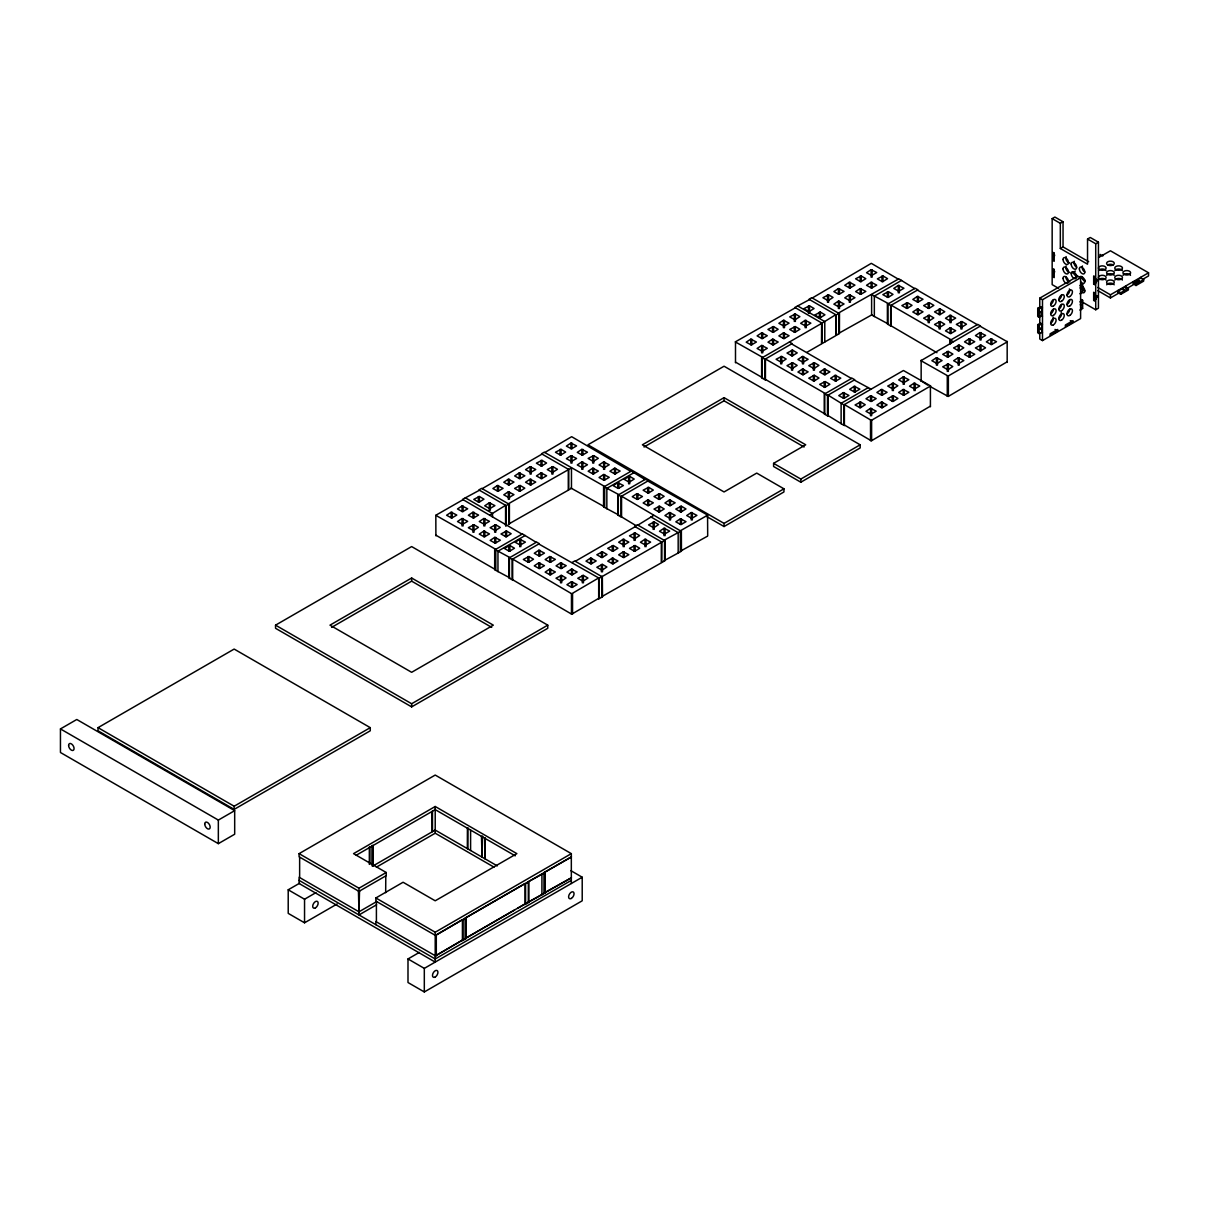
<?xml version="1.0" encoding="UTF-8"?>
<svg xmlns="http://www.w3.org/2000/svg" width="1209" height="1209" viewBox="0 0 1209 1209"><rect width="100%" height="100%" fill="white"/><g stroke="black" fill="none" stroke-linecap="round" stroke-linejoin="round"><path stroke-width="1.5" d="M485.126 858.511L485.293 837.928M621.381 516.787L636.251 525.764M891.048 325.81L936.945 352.696M1039.77 311.197L1039.09 312.375M1052.933 271.526L1053.175 272.463L1054.112 271.632M1080.604 303.973L1080.272 304.849M920.986 380.82L927.681 385.082M1080.272 288.498L1080.272 287.137M512.495 579.655L571.706 614.187L598.682 598.364M522.031 534.151L462.563 499.347L479.444 490.234M568.306 469.273L568.306 489.705M536.192 542.327L522.454 533.925L495.237 549.642L495.237 570.074L509.941 577.932M795.386 307.751L735.299 341.89L762.713 357.411M735.495 362.126L762.713 377.843M621.547 496.204L680.894 531.099L680.894 551.531L664.089 560.689M806.811 352.378L821.515 343.9L821.636 322.924M809.546 299.575L794.842 307.434L822.06 323.151L835.736 314.703L835.797 335.195M601.477 596.838L661.293 562.85L661.353 541.828M385.792 875.875L385.671 892.68M647.843 481.046L707.567 515.064L707.688 535.587M828.044 415.564L843.837 425.311L843.837 404.879L828.044 395.131L828.044 416.198M950.546 343.84L950.546 340.122L977.779 324.405L980.499 325.977L920.956 360.675L948.128 376.059L1007.369 341.815L980.106 326.218M1098.573 257.532L1110.436 250.792L1148.55 272.796L1148.55 275.939L1142.46 279.46M1123.917 291.732L1123.917 290.946M1137.548 282.392L1139.407 282.392M1053.523 254.449L1053.175 256.112L1054.112 254.51M1039.09 328.727L1039.09 327.155M1096.397 295.555L1096.049 297.218L1096.986 295.601M435.89 535.194L495.781 569.771L495.781 549.339L435.829 515.336L435.89 535.814M844.381 404.562L871.357 420.384L930.628 385.958L903.44 370.513L843.837 404.879M299.636 876.903L299.636 857.105M844.381 424.994L871.357 440.817L930.416 406.133M977.295 324.677L917.419 290.115M432.006 811.481L432.066 831.414M375.863 924.689L375.863 921.545L435.557 955.926L462.427 940.088M568.185 469.802L508.369 503.79M765.433 358.982L825.324 393.56M898.287 279.143L871.311 263.335L812.267 298.003M765.433 379.414L825.173 414.067M630.796 471.374L571.661 436.691L544.775 452.514M914.624 288.573L898.831 278.826L838.396 313.086M891.214 305.227L951.105 339.805M512.661 559.072L571.706 593.755L598.682 577.932L598.682 598.999M644.956 479.55L631.34 471.057L604.122 486.774L604.122 507.206L618.827 515.064M851.468 378.477L791.578 343.9M930.96 386.956L948.219 396.461L1007.173 361.808M376.407 921.228L376.407 901.43M571.328 883.507L571.328 853.645L435.21 775.06L299.091 853.645L299.091 856.788L358.982 891.365L386.215 875.648L386.215 872.505L353.542 853.645L435.21 806.494L516.878 853.645L435.21 900.796L403.081 882.253L375.863 897.97L375.863 901.113L435.557 935.494L462.427 919.656M462.427 940.723L462.427 920.291M525.038 904.574L525.038 883.507L465.148 918.084L465.148 938.516L525.038 903.939M60.45 728.921L76.787 719.491L234.682 810.65L234.682 834.225L218.345 843.655L60.45 752.497L60.45 728.921L218.345 820.08L234.682 810.65M451.138 512.238L446.605 515.246L451.682 518.026L456.806 515.064L451.184 512.223L451.138 517.815M462.019 505.951L457.501 508.959L462.563 511.739L467.687 508.777L462.065 505.936L462.019 511.528M479.353 496.476L473.777 499.393L478.9 502.309L483.963 499.181L479.399 496.506L479.444 502.098M497.458 485.504L492.894 488.527L497.957 491.307L503.08 488.345L497.458 485.504L497.413 491.096M508.294 479.232L503.775 482.24L508.838 485.021L513.976 482.059L508.339 479.217L508.294 484.809M519.19 472.946L514.671 475.953L519.734 478.734L524.857 475.772L519.19 472.946L519.19 478.522M530.116 466.644L525.552 469.666L530.63 472.447L535.753 469.485L530.116 466.644L530.086 474.094M541.964 460.327L536.388 463.168L541.511 466.16L546.574 463.032L542.01 460.357L542.055 465.949M561.021 449.325L555.445 452.242L560.568 455.158L565.661 452.06L561.067 449.355L561.112 454.947M570.92 443.083L566.386 446.091L571.464 448.871L576.587 445.909L570.95 443.068L570.92 448.66M750.744 339.185L746.21 342.177L751.288 344.973L756.411 342.011L750.789 339.155L750.744 344.761M761.625 332.898L757.106 335.89L762.169 338.686L767.292 335.724L761.67 332.868L761.625 338.475M773.518 326.566L767.942 329.407L773.065 332.399L778.143 329.301L773.564 326.581L773.609 332.188M783.447 320.294L778.883 323.317L783.946 326.113L789.069 323.151L783.447 320.294L783.402 327.745M795.295 313.992L789.719 316.894L794.902 319.826L799.874 316.667L795.341 314.008L795.386 321.458M809.456 305.817L803.879 308.658L809.002 311.65L814.065 308.522L809.501 305.832L809.546 313.297M828.497 294.815L822.921 297.731L828.105 300.648L833.031 297.429L828.558 294.83L828.603 302.295M838.396 288.573L833.878 291.581L838.94 294.361L844.063 291.399L838.441 288.543L838.396 294.15M849.292 282.286L844.759 285.294L849.836 288.074L854.959 285.112L849.322 282.256L849.292 287.863M861.171 275.954L855.594 278.795L860.717 281.788L865.81 278.69L861.216 275.969L861.261 281.576M871.115 269.683L866.536 272.72L871.613 275.501L876.737 272.539L871.115 269.683L871.069 277.148M98.035 727.652L234.153 649.067L370.271 727.652L370.271 730.795L234.153 809.38L98.035 730.795L98.035 727.652L234.153 806.237L370.271 727.652M275.546 625.159L411.649 546.574L547.768 625.159L547.768 628.302L411.649 706.887L275.546 628.302L275.546 625.159L411.649 703.744L547.768 625.159M761.625 345.472L757.106 348.464L762.169 351.26L767.292 348.298L761.67 345.442L761.625 352.892M772.521 339.185L768.002 342.177L773.065 344.973L778.188 342.011L772.521 339.185L772.521 344.761M783.447 332.868L778.883 335.89L783.946 338.686L789.069 335.724L783.447 332.868L783.402 338.475M795.295 326.566L789.719 329.468L794.842 332.399L799.905 329.271L795.341 326.581L795.386 332.188M805.179 320.325L800.66 323.317L805.723 326.113L810.861 323.151L805.179 320.325L805.179 327.745M820.337 312.103L814.76 315.02L819.883 317.937L824.946 314.808L820.382 312.118L820.427 317.725M838.441 301.117L833.878 304.139L838.94 306.935L844.063 303.973L838.441 301.117L838.396 308.582M849.292 294.86L844.759 297.867L849.836 300.648L854.959 297.686L849.322 294.83L849.292 302.295M860.173 288.573L855.655 291.581L860.717 294.361L865.84 291.399L860.173 288.573L860.173 294.15M871.115 282.256L866.536 285.294L871.613 288.074L876.737 285.112L871.115 282.256L871.069 287.863M882.948 275.954L877.371 278.871L882.494 281.788L887.557 278.659L882.993 275.969L883.038 281.576M462.019 518.525L457.501 521.532L462.563 524.313L467.687 521.351L462.065 518.51L462.019 525.96M472.915 512.238L468.382 515.246L473.46 518.026L478.583 515.064L472.915 512.238L472.915 517.815M489.282 502.793L484.718 505.815L489.796 508.596L494.919 505.634L489.282 502.793L489.252 510.243M508.294 491.806L503.775 494.813L508.838 497.594L513.976 494.632L508.339 491.791L508.294 499.241M520.187 485.474L514.611 488.421L519.794 491.307L524.797 488.179L520.233 485.504L520.278 491.096M530.116 479.217L525.552 482.24L530.63 485.021L535.753 482.059L530.116 479.217L530.086 484.809M540.967 472.946L536.448 475.953L541.511 478.734L546.634 475.772L541.058 472.9L540.967 478.522M552.861 466.614L547.284 469.56L552.468 472.447L557.44 469.288L552.906 466.644L552.951 474.094M570.95 455.642L566.386 458.664L571.464 461.445L576.587 458.483L570.95 455.642L570.92 463.092M581.801 449.37L577.282 452.378L582.345 455.158L587.468 452.196L581.846 449.355L581.801 454.947M473.913 524.766L468.336 527.713L473.52 530.6L478.401 527.351L473.958 524.797L474.004 532.247M483.842 518.51L479.278 521.532L484.341 524.313L489.464 521.351L483.842 518.51L483.796 525.96M489.796 515.064L505.574 505.332L505.574 525.764M508.838 504.062L481.62 488.345L478.9 489.917L506.118 505.634L508.838 504.062L508.838 524.494M568.729 469.485L571.464 467.913L571.464 488.345L568.729 489.917L568.729 469.485L541.511 453.768L544.231 452.196L604.666 486.471L604.666 506.903L570.92 488.043M581.801 461.944L577.282 464.951L582.345 467.732L587.468 464.77L581.846 461.929L581.801 469.379M593.695 455.612L588.118 458.423L593.241 461.445L598.304 458.317L593.74 455.642L593.785 463.092M789.401 342.011L792.122 343.583L764.889 359.3L764.889 379.732L762.169 378.16L762.169 357.728L821.515 323.468M836.22 314.975L838.94 313.403L838.94 333.835L836.22 335.407L836.22 314.975L809.002 299.258L811.723 297.686L838.94 313.403M901.551 280.397L874.334 296.114L874.334 316.546M888.388 291.671L882.827 294.618L887.995 297.505L893.013 294.376L888.449 291.686L888.479 297.293M898.332 285.4L893.768 288.437L898.831 291.218L903.954 288.256L898.332 285.4L898.287 292.865M781.679 356.428L776.102 359.269L781.286 362.262L786.167 359.013L781.724 356.443L781.77 363.894M792.575 350.142L786.999 353.043L792.122 355.975L797.215 352.907L792.62 350.157L792.666 355.763M483.842 531.083L479.278 534.106L484.341 536.887L489.464 533.925L483.842 531.083L483.796 536.675M495.69 524.766L490.113 527.683L495.297 530.6L500.269 527.441L495.735 524.797L495.781 532.247M592.697 468.231L588.163 471.238L593.241 474.019L598.364 471.057L592.742 468.215L592.697 473.807M603.623 461.929L599.059 464.951L604.122 467.732L609.245 464.77L603.623 461.929L603.578 469.379M411.649 578.008L329.981 625.159L411.649 672.31L493.317 625.159L411.649 578.008L411.649 581.151L331.614 627.365M783.946 488.814L724.055 523.391L587.937 444.806L724.055 366.221L860.173 444.806L860.173 447.95L800.826 482.21L773.594 466.493L773.594 463.349L805.723 444.806L724.055 397.655L642.387 444.806L724.055 491.957L756.728 473.097L783.946 488.814L783.946 491.957L724.055 526.535L706.222 516.243M887.935 303.973L915.168 288.256L917.888 289.828L890.67 305.545L887.935 303.973L887.935 324.405L890.67 325.977L890.67 305.545M508.369 524.222L568.185 490.234M835.676 335.724L822.06 343.583L822.06 323.151M838.396 333.518L872.157 314.657M644.019 446.998L724.055 400.799L804.091 446.998M792.575 362.715L786.999 365.662L792.182 368.549L797.154 365.39L792.62 362.73L792.666 370.181M802.459 356.474L797.94 359.466L803.003 362.262L808.126 359.3L802.504 356.443L802.459 363.894M494.738 537.37L490.174 540.393L495.237 543.173L500.36 540.211L494.738 537.37L494.693 542.962M506.571 531.053L500.994 533.97L506.178 536.887L511.165 533.728L506.616 531.083L506.662 536.675M603.623 474.502L599.059 477.525L604.122 480.305L609.245 477.343L603.623 474.502L603.578 480.094M614.52 468.215L609.941 471.238L615.018 474.019L620.141 471.057L614.52 468.215L614.474 473.807M907.445 302.673L901.869 305.59L907.052 308.507L912.039 305.348L907.491 302.688L907.536 308.295M917.389 296.401L912.825 299.439L917.888 302.22L923.011 299.258L917.389 296.401L917.344 302.008M1058.616 288.362L1052.162 284.629L1052.162 218.617L1054.883 217.046L1063.043 221.761L1063.043 246.908L1088.659 261.703M802.459 369.047L797.94 372.04L803.003 374.835L808.126 371.873L802.549 369.002L802.459 374.624M814.352 362.715L808.776 365.662L813.959 368.549L818.931 365.39L814.398 362.73L814.443 370.181M1052.162 218.617L1060.323 223.333L1063.043 221.761M525.174 535.496L497.957 551.213L497.957 571.645M634.075 472.628L606.842 488.345L606.842 508.777M917.389 308.975L912.825 311.998L917.888 314.793L923.011 311.831L917.389 308.975L917.344 314.582M929.222 302.673L923.646 305.59L928.769 308.507L933.847 305.378L929.283 302.688L929.313 308.295M509.835 545.516L504.274 548.357L509.397 551.349L514.46 548.221L509.896 545.531L509.941 551.138M519.734 539.274L515.215 542.267L520.278 545.063L525.401 542.1L519.734 539.274L519.734 546.71M617.784 482.663L613.22 485.686L618.283 488.481L623.406 485.519L617.784 482.663L617.739 488.27M629.617 476.361L624.04 479.263L629.224 482.195L634.211 479.036L629.662 476.376L629.708 483.842M814.352 375.289L808.776 378.19L813.899 381.122L818.977 378.024L814.398 375.304L814.443 380.911M824.236 369.047L819.717 372.04L824.78 374.835L829.903 371.873L824.281 369.017L824.236 374.624M929.222 315.247L923.646 318.163L928.829 321.08L933.816 317.922L929.283 315.262L929.313 322.727M940.118 308.96L934.542 311.877L939.665 314.793L944.773 311.726L940.164 308.975L940.209 314.582M509.397 557.817L536.615 542.1L539.335 543.672L512.117 559.389L509.397 557.817L509.397 578.25L512.117 579.821L512.117 559.389M618.283 494.949L645.5 479.232L648.22 480.804L621.003 496.521L618.283 494.949L618.283 515.382L621.003 516.953L621.003 496.521M825.233 381.576L819.672 384.371L824.78 387.409L829.858 384.281L825.279 381.591L825.324 387.197M835.132 375.334L830.613 378.326L835.676 381.122L840.799 378.16L835.177 375.304L835.132 380.911M1060.323 223.333L1060.323 248.48L1063.043 246.908M528.892 556.518L523.331 559.465L528.499 562.351L533.517 559.223L528.953 556.533L528.983 562.14M538.836 550.246L534.272 553.269L539.335 556.064L544.458 553.102L538.836 550.246L538.791 555.853M636.795 493.695L632.277 496.687L637.339 499.483L642.463 496.521L636.841 493.665L636.795 499.272M648.674 487.363L643.112 490.174L648.22 493.196L653.298 490.068L648.719 487.378L648.765 492.985M940.118 321.534L934.542 324.48L939.725 327.367L944.713 324.208L940.164 321.549L940.209 329.014M950.002 315.292L945.483 318.284L950.546 321.08L955.684 318.118L950.047 315.262L950.002 322.727M1060.323 248.48L1087.541 264.197L1087.541 239.05L1090.261 237.478L1098.437 242.193L1098.437 308.204L1095.717 309.776L1081.194 301.389M824.78 393.877L852.013 378.16L854.733 379.732L827.5 395.449L824.78 393.877L824.78 414.309L827.5 415.881L827.5 395.449M538.791 562.85L534.272 565.842L539.335 568.638L544.458 565.676L538.836 562.82L538.791 568.426M549.672 556.563L545.153 559.555L550.231 562.351L555.354 559.389L549.717 556.533L549.672 562.14M647.722 499.952L643.158 502.974L648.22 505.77L653.344 502.808L647.722 499.952L647.676 505.558M659.57 493.65L653.993 496.551L659.177 499.483L664.149 496.325L659.615 493.665L659.661 499.272M950.002 327.866L945.483 330.858L950.546 333.654L955.684 330.692L950.108 327.82L950.002 333.442M961.896 321.534L956.319 324.375L961.442 327.367L966.49 324.208L961.941 321.549L961.986 329.014M1087.541 239.05L1095.717 243.765L1098.437 242.193M843.338 392.593L838.774 395.615L843.837 398.411L848.96 395.449L843.338 392.593L843.293 398.199M854.234 386.306L849.67 389.328L854.733 392.124L859.856 389.162L854.279 386.291L854.189 391.912M549.672 569.137L545.153 572.129L550.231 574.925L555.354 571.963L549.717 569.107L549.672 574.713M560.568 562.85L556.049 565.842L561.112 568.638L566.235 565.676L560.568 562.85L560.568 568.426M659.57 506.223L653.993 509.065L659.117 512.057L664.209 508.959L659.615 506.239L659.661 511.845M669.499 499.952L664.935 502.974L669.998 505.77L675.136 502.808L669.499 499.952L669.454 505.558M868.334 387.59L841.116 403.307L841.116 423.739M1075.375 271.028L1072.323 272.796L1077.083 275.546M572.008 562.533L574.728 560.961L601.946 576.678L601.946 597.11L599.226 598.682L599.226 578.25L538.791 543.99M653.676 515.382L637.884 525.129M860.627 402.008L855.065 404.955L860.234 407.841L865.236 404.713L860.672 402.023L860.717 407.629M870.571 395.736L865.992 398.758L871.069 401.554L876.193 398.592L870.571 395.736L870.525 401.343M881.406 389.479L876.888 392.472L881.95 395.267L887.074 392.305L881.452 389.449L881.406 395.056M893.3 383.147L887.723 386.049L892.907 388.981L897.849 385.792L893.345 383.162L893.391 390.613M903.229 376.876L898.665 379.898L903.727 382.694L908.851 379.732L903.229 376.876L903.183 384.326M936.446 357.698L931.882 360.72L936.945 363.516L942.068 360.554L936.446 357.698L936.401 365.163M948.279 351.396L942.703 354.313L947.826 357.229L952.904 354.101L948.324 351.411L948.37 357.018M959.175 345.109L953.599 347.92L958.722 350.942L963.785 347.814L959.221 345.124L959.266 350.731M969.059 338.868L964.54 341.86L969.603 344.656L974.741 341.694L969.104 338.837L969.059 344.444M979.955 332.581L975.436 335.573L980.499 338.369L985.622 335.407L979.955 332.581L979.955 340.016M1042.49 307.902L1039.77 306.33L1039.77 298.155L1077.884 276.151L1080.604 277.722L1080.604 318.587L1042.49 340.59L1039.77 339.019L1039.77 332.49M561.565 575.378L555.989 578.219L561.172 581.212L566.054 577.962L561.611 575.393L561.656 582.859M571.494 569.107L566.93 572.129L572.008 574.925L577.131 571.963L571.494 569.107L571.464 574.713M590.506 558.135L585.987 561.127L591.065 563.923L596.188 560.961L590.612 558.09L590.506 563.711M602.399 551.803L596.838 554.75L602.006 557.636L607.009 554.508L602.445 551.818L602.49 557.425M613.295 545.516L607.719 548.357L612.842 551.349L617.92 548.251L613.341 545.531L613.386 551.138M623.224 539.244L618.66 542.267L623.723 545.063L628.846 542.1L623.224 539.244L623.179 546.71M635.073 532.942L629.496 535.844L634.68 538.776L639.621 535.587L635.118 532.957L635.163 540.423M654.129 521.94L648.553 524.887L653.737 527.774L658.618 524.525L654.175 521.956L654.22 529.421M669.454 512.556L664.935 515.548L669.998 518.344L675.136 515.382L669.499 512.525L669.454 519.991M681.347 506.223L675.771 509.065L680.894 512.057L685.987 508.959L681.392 506.239L681.438 511.845M1039.77 298.155L1042.49 299.726L1080.604 277.722M1037.73 308.295L1039.09 309.081L1041.81 307.509L1041.81 315.685L1039.09 317.257L1037.73 316.471L1037.73 308.295L1040.45 306.723M1080.604 294.074L1079.924 293.681L1082.644 292.11L1082.644 283.934L1079.924 285.505L1080.604 285.898M870.525 408.34L865.992 411.332L871.069 414.128L876.193 411.166L870.525 408.34L870.525 415.76M881.406 402.053L876.888 405.045L881.95 407.841L887.074 404.879L881.452 402.023L881.406 407.629M893.3 395.721L887.723 398.562L892.846 401.554L897.924 398.456L893.345 395.736L893.391 401.343M903.229 389.449L898.665 392.472L903.727 395.267L908.851 392.305L903.229 389.449L903.183 395.056M914.08 383.193L909.546 386.185L914.624 388.981L919.747 386.019L914.125 383.162L914.08 390.613M948.279 363.969L942.703 366.811L947.886 369.803L952.768 366.554L948.324 363.985L948.37 371.45M958.223 357.698L953.659 360.72L958.722 363.516L963.845 360.554L958.223 357.698L958.178 365.163M969.059 351.441L964.54 354.433L969.603 357.229L974.741 354.267L969.104 351.411L969.059 357.018M980.952 345.109L975.376 347.92L980.499 350.942L985.562 347.814L980.998 345.124L981.043 350.731M990.881 338.837L986.317 341.86L991.38 344.656L996.518 341.694L990.881 338.837L990.836 344.444M571.494 581.68L566.93 584.703L572.008 587.498L577.131 584.536L571.494 581.68L571.464 587.287M583.342 575.378L577.766 578.28L582.95 581.212L587.937 578.053L583.388 575.393L583.433 582.859M602.399 564.376L596.823 567.278L602.006 570.21L606.918 566.991L602.445 564.391L602.49 571.857M612.298 558.135L607.764 561.127L612.842 563.923L617.965 560.961L612.328 558.105L612.298 563.711M623.179 551.848L618.66 554.84L623.723 557.636L628.846 554.674L623.224 551.818L623.179 557.425M635.073 545.516L629.496 548.357L634.619 551.349L639.697 548.251L635.118 545.531L635.163 551.138M645.001 539.244L640.438 542.267L645.5 545.063L650.623 542.1L645.001 539.244L644.956 546.71M664.058 528.242L659.494 531.265L664.557 534.061L669.68 531.099L664.058 528.242L664.013 535.708M680.35 518.842L675.831 521.835L680.894 524.63L686.017 521.668L680.44 518.797L680.35 524.419M691.276 512.525L686.712 515.548L691.775 518.344L696.913 515.382L691.276 512.525L691.231 519.991M1093.677 284.085L1095.037 284.871L1095.037 276.695L1093.677 275.909L1093.677 284.085L1096.397 282.513M1042.49 332.415L1039.09 333.593L1037.73 332.807L1037.73 324.647L1040.45 323.075M599.226 578.25L601.946 576.678M602.49 596.793L602.339 576.436L661.293 542.418M661.837 542.1L664.557 540.529L664.557 560.961L661.837 562.533L661.837 542.1L634.619 526.383L637.339 524.812L664.557 540.529M664.089 540.257L680.894 531.099M707.567 536.131L680.35 551.213L680.35 530.781L707.688 515.155M1037.73 324.647L1039.09 325.433L1041.81 323.861L1041.81 332.022M1080.604 310.411L1079.924 310.018L1082.644 308.446L1082.644 300.285L1079.924 301.857L1080.604 302.25M1093.677 300.421L1095.037 301.207L1095.037 293.031L1093.677 292.246L1093.677 300.421L1096.397 298.85M1097.742 287.455L1110.436 294.8L1148.55 272.796M1143.654 279.551L1140.933 277.979L1133.301 282.377L1136.022 283.949L1143.654 279.551L1143.654 281.123L1136.022 285.52L1133.301 283.949L1137.881 281.304M1097.742 290.598L1110.436 297.943L1118.068 293.53L1118.068 290.387M1127.211 288.256L1133.301 284.735L1133.301 281.591M1128.405 288.346L1125.685 286.775L1118.068 291.173L1120.788 292.744L1128.405 288.346L1128.405 289.918L1120.788 294.316L1118.068 292.744M773.594 463.349L800.826 479.066L860.173 444.806M1057.739 331.009L1050.122 335.407L1050.122 333.835L1057.739 329.437L1057.739 331.009L1055.019 329.437M1072.987 322.198L1065.356 326.611L1065.356 325.04L1072.987 320.627L1072.987 322.198L1070.267 320.627M337.099 904L304.547 922.799L288.21 913.369L288.21 889.794L299.605 883.22M356.262 855.216L435.21 809.637M288.21 889.794L304.547 899.224L315.942 892.65M372.976 865.976L435.21 830.069M376.407 867.155L435.21 833.213L494.013 867.155M299.091 853.645L358.982 888.222L386.215 872.505M375.863 897.97L435.21 932.23L435.21 962.092L299.091 883.507L299.091 877.22L358.982 911.798L376.603 901.627M376.603 904.77L358.982 914.941L358.982 911.798M435.21 932.23L571.328 853.645M435.285 935.418L571.449 856.879L544.095 872.505L544.095 892.937L571.449 877.764L517.845 908.095M527.834 881.981L544.639 872.822L544.639 893.255L527.834 902.413M570.784 870.616L582.209 877.22L582.209 900.796L424.314 991.954L407.992 982.524L407.992 958.949L419.387 952.375M435.285 955.851L514.611 909.969M571.328 880.364L435.21 958.949L299.091 880.364M407.992 958.949L424.314 968.379L582.209 877.22M888.479 303.655L871.613 294.543L871.613 314.975L888.479 324.088M839.409 333.563L839.484 313.086M618.827 494.632L604.122 486.774M854.189 380.049L871.069 389.162M509.866 557.545L495.237 549.642M681.362 530.827L681.438 551.213M373.067 865.946L373.143 845.469L372.13 845.514L372.055 865.901M468.427 828.18L467.415 828.225L467.339 848.612L468.17 848.718M545.108 872.55L545.183 892.937M466.16 938.562L466.236 918.084M602.339 576.436L601.568 576.436M542.055 454.085L482.164 488.663M635.163 526.701L575.272 561.278M463.107 499.665L435.769 515.291M494.693 549.339L494.693 569.771M508.838 557.5L508.838 577.932M872.112 269.683L872.157 277.148M899.33 285.4L899.375 292.865M918.387 296.401L918.432 302.008M951.06 315.262L951.105 322.727M991.894 338.837L991.939 344.444M872.112 282.256L872.157 287.863M918.387 308.975L918.432 314.582M959.221 357.698L959.266 365.163M839.439 301.117L839.484 308.582M806.222 320.294L806.267 327.745M904.226 376.876L904.272 384.326M784.445 320.294L784.49 327.745M904.226 389.449L904.272 395.056M784.445 332.868L784.49 338.475M871.568 395.736L871.613 401.343M844.335 392.593L844.381 398.199M604.621 461.929L604.666 469.379M692.289 512.525L692.319 519.991M571.963 455.642L572.008 463.092M593.74 468.215L593.785 473.807M604.621 474.502L604.666 480.094M618.781 482.663L618.827 488.27M648.719 499.952L648.765 505.558M665.056 528.242L665.101 535.708M531.129 466.644L531.174 474.094M645.999 539.244L646.044 546.71M531.129 479.217L531.174 484.809M498.456 485.504L498.501 491.096M484.839 518.51L484.885 525.96M520.777 539.244L520.822 546.71M539.834 550.246L539.879 555.853M572.507 569.107L572.552 574.713M484.839 531.083L484.885 536.675M495.735 537.37L495.781 542.962M572.507 581.68L572.552 587.287M1081.859 278.297L1085.032 280.125M1081.284 283.148L1082.644 283.934M1081.284 291.324L1082.644 292.11M1081.284 299.5L1082.644 300.285M1081.284 307.66L1082.644 308.446M1040.45 314.899L1042.49 316.078M1042.49 324.254L1039.77 322.682L1039.77 316.138M950.546 340.122L953.281 341.694M797.562 305.862L824.78 321.579L824.78 342.011M762.169 357.728L764.889 359.3M650.941 516.953L678.173 532.67L678.173 553.102M465.284 497.776L492.516 513.493L492.516 517.21M411.649 581.151L491.685 627.365M434.666 809.32L515.246 855.851M434.666 829.752L497.277 865.901M1007.173 341.376L1007.173 362.443M369.334 847.041L369.334 864.39M1140.933 277.193L1140.933 277.979M1136.022 283.949L1136.022 285.52M1125.685 285.989L1125.685 288.346M1120.788 292.744L1120.788 294.316M1110.436 294.8L1110.436 297.943M1102.82 255.19L1102.82 255.976L1100.099 254.404L1100.099 255.976M1095.717 243.765L1095.717 309.776M1042.49 299.726L1042.49 340.59M1039.09 309.081L1039.09 317.257M1039.09 325.433L1039.09 333.593M981.043 332.581L981.043 340.016M979.955 345.154L979.955 350.731M970.147 338.868L970.147 344.444M970.147 351.441L970.147 357.018M960.898 321.579L960.898 329.014M958.178 345.154L958.178 350.731M951.105 327.866L951.105 333.442M950.002 339.805L950.002 343.522M948.37 375.954L948.37 396.386M947.282 351.441L947.282 357.018M947.282 364.015L947.282 371.45M947.282 375.954L947.282 396.386M939.121 309.005L939.121 314.582M939.121 321.579L939.121 329.014M937.489 357.728L937.489 365.163M930.416 385.701L930.416 406.768M928.225 302.718L928.225 308.295M928.225 315.292L928.225 322.727M921.152 360.237L921.152 381.303M915.168 383.193L915.168 390.613M906.448 302.718L906.448 308.295M892.302 383.193L892.302 390.613M892.302 395.766L892.302 401.343M891.214 305.862L891.214 326.294M887.391 291.717L887.391 297.293M887.391 303.655L887.391 324.088M882.494 389.479L882.494 395.056M882.494 402.053L882.494 407.629M881.95 276L881.95 281.576M871.613 408.34L871.613 415.76M871.613 420.279L871.613 440.711M870.525 420.279L870.525 440.711M861.261 288.573L861.261 294.15M860.173 276L860.173 281.576M859.629 402.053L859.629 407.629M855.277 386.336L855.277 391.912M850.38 282.286L850.38 287.863M850.38 294.86L850.38 302.295M844.381 405.196L844.381 425.628M839.484 288.573L839.484 294.15M836.22 375.334L836.22 380.911M827.5 294.86L827.5 302.295M825.324 369.047L825.324 374.624M824.236 381.621L824.236 387.197M824.236 393.56L824.236 413.992M819.339 312.149L819.339 317.725M813.355 362.76L813.355 370.181M813.355 375.334L813.355 380.911M808.458 305.862L808.458 313.297M803.547 356.474L803.547 363.894M803.547 369.047L803.547 374.624M800.826 479.066L800.826 482.21M794.298 314.038L794.298 321.458M794.298 326.611L794.298 332.188M791.578 350.187L791.578 355.763M791.578 362.76L791.578 370.181M780.682 356.474L780.682 363.894M773.609 339.185L773.609 344.761M772.521 326.611L772.521 332.188M765.433 359.617L765.433 380.049M762.713 332.898L762.713 338.475M762.713 345.472L762.713 352.892M761.625 357.411L761.625 377.843M751.832 339.185L751.832 344.761M735.495 341.694L735.495 362.76M724.055 397.655L724.055 400.799M724.055 523.391L724.055 526.535M681.438 518.842L681.438 524.419M680.35 506.269L680.35 511.845M670.542 499.982L670.542 505.558M670.542 512.556L670.542 519.991M665.101 540.211L665.101 560.644M658.573 493.695L658.573 499.272M658.573 506.269L658.573 511.845M653.132 521.986L653.132 529.421M647.676 487.408L647.676 492.985M637.884 493.695L637.884 499.272M634.075 532.988L634.075 540.423M634.075 545.561L634.075 551.138M628.62 476.406L628.62 483.842M624.267 539.274L624.267 546.71M624.267 551.848L624.267 557.425M621.547 496.839L621.547 517.271M617.739 494.632L617.739 515.064M615.562 468.231L615.562 473.807M613.386 558.135L613.386 563.711M612.298 545.561L612.298 551.138M603.578 486.471L603.578 506.903M601.402 551.848L601.402 557.425M601.402 564.422L601.402 571.857M592.697 455.657L592.697 463.092M591.609 558.135L591.609 563.711M582.889 449.37L582.889 454.947M582.889 461.944L582.889 469.379M582.345 575.424L582.345 582.859M572.552 593.649L572.552 614.081M572.008 443.083L572.008 448.66M571.464 593.649L571.464 614.081M561.656 562.85L561.656 568.426M560.568 575.424L560.568 582.859M560.024 449.37L560.024 454.947M551.863 466.659L551.863 474.094M550.775 556.563L550.775 562.14M550.775 569.137L550.775 574.713M542.055 472.946L542.055 478.522M541.919 874.394L541.919 894.826M540.967 460.372L540.967 465.949M539.879 562.85L539.879 568.426M528.862 881.935L528.862 902.367M527.895 556.563L527.895 562.14M520.278 472.946L520.278 478.522M519.19 485.519L519.19 491.096M512.661 559.707L512.661 580.139M509.397 479.232L509.397 484.809M509.397 491.806L509.397 499.241M509.397 503.76L509.397 524.192M508.838 545.561L508.838 551.138M506.118 505.634L506.118 526.066M505.574 531.099L505.574 536.675M494.693 524.812L494.693 532.247M490.34 502.808L490.34 510.243M484.749 838.245L484.749 858.677M482.028 836.673L482.028 857.105M478.356 496.521L478.356 502.098M474.004 512.238L474.004 517.815M472.915 524.812L472.915 532.247M470.603 830.069L470.603 850.501M467.883 828.497L467.883 848.93M463.107 505.951L463.107 511.528M463.107 518.525L463.107 525.96M452.226 512.238L452.226 517.815M436.298 935.373L436.298 955.805M435.21 806.494L435.21 833.213M432.49 811.209L432.49 831.641M424.314 968.379L424.314 991.954M411.649 703.744L411.649 706.887M372.599 845.786L372.599 864.359M369.878 847.358L369.878 864.072M358.982 888.222L358.982 891.365M304.547 899.224L304.547 922.799M234.153 806.237L234.153 809.38M218.345 820.08L218.345 843.655M1084.821 290.916A3.854 2.222 60 0 1 1082.1 286.201A3.854 2.222 60 0 1 1084.821 290.916A3.854 2.222 60 0 1 1082.1 292.487M1069.844 281.848A3.854 2.222 60 0 1 1065.764 276.77M1069.844 262.988A3.854 2.222 60 0 1 1066.565 260.6A3.854 2.222 60 0 1 1066.126 256.55M1076.66 267.34A3.854 2.222 60 0 1 1074.302 261.265M1076.66 276.77A3.854 2.222 60 0 1 1073.94 272.055M1079.38 278.342A3.854 2.222 60 0 1 1082.569 277.088A3.854 2.222 60 0 1 1084.654 282.468A3.854 2.222 60 0 1 1080.74 281.848M1084.821 281.485A3.854 2.222 60 0 1 1082.1 276.77M1069.844 272.418A3.854 2.222 60 0 1 1066.565 270.03A3.854 2.222 60 0 1 1066.126 265.98M1084.821 272.055A3.854 2.222 60 0 1 1082.463 265.98M1098.558 270.65A3.854 2.222 0 0 1 1102.276 269.002A3.854 2.222 0 0 1 1105.993 270.65M1106.719 275.365A3.854 2.222 0 0 1 1110.436 273.718A3.854 2.222 0 0 1 1114.154 275.365M1114.879 280.08A3.854 2.222 0 0 1 1118.612 278.433A3.854 2.222 0 0 1 1122.33 280.08M1107.716 264.937A3.854 2.222 0 0 0 1114.154 263.94A3.854 2.222 0 0 0 1109.439 261.22A3.854 2.222 0 0 0 1107.716 264.937A3.854 2.222 0 0 1 1113.157 264.937M1098.558 280.08A3.854 2.222 0 0 1 1102.276 278.433A3.854 2.222 0 0 1 1105.993 280.08M1114.879 270.65A3.854 2.222 0 0 1 1118.612 269.002A3.854 2.222 0 0 1 1122.33 270.65M1123.055 275.365A3.854 2.222 0 0 1 1126.773 273.718A3.854 2.222 0 0 1 1130.491 275.365M1106.719 284.795A3.854 2.222 0 0 1 1110.436 283.148A3.854 2.222 0 0 1 1114.154 284.795M1061.185 312.511A3.854 2.222 -60 0 1 1058.827 318.587M1053.024 317.226A3.854 2.222 -60 0 1 1050.666 323.302M1069.723 309.156A3.854 2.222 -60 0 1 1066.988 313.872M1069.723 299.726A3.854 2.222 -60 0 1 1066.988 304.441M1053.387 299.726A3.854 2.222 -60 0 1 1050.666 304.441M1061.547 304.441A3.854 2.222 -60 0 1 1058.827 309.156M1069.345 288.936A3.854 2.222 -60 0 1 1066.988 295.011M1061.547 295.011A3.854 2.222 -60 0 1 1058.827 299.726M1053.387 309.156A3.854 2.222 -60 0 1 1050.666 313.872M1039.861 312.33C1040.178 315.217 1042.098 309.625 1039.861 312.33M1053.613 255.583C1053.916 258.469 1055.835 252.862 1053.613 255.583M1039.861 328.667C1040.178 331.568 1042.098 325.962 1039.861 328.667M1053.613 271.919C1053.916 274.821 1055.835 269.214 1053.613 271.919M1080.695 288.755C1081.012 291.641 1082.932 286.049 1080.695 288.755M1080.695 305.106C1081.012 307.993 1082.932 302.386 1080.695 305.106M1095.807 279.944C1096.11 282.83 1098.029 277.224 1095.807 279.944M1096.487 280.337C1096.79 283.223 1098.709 277.617 1096.487 280.337M1096.487 296.673C1096.79 299.575 1098.709 293.968 1096.487 296.673M1122.556 289.374L1124.158 289.903L1122.556 289.374M1137.79 280.564L1139.407 281.108L1137.79 280.564M465.692 918.402L462.971 919.973L462.971 940.406L465.692 938.834L465.692 918.402M528.318 882.253L525.583 883.824L525.583 904.256L528.318 902.685L528.318 882.253M359.526 891.048L358.438 891.048L358.982 911.616L359.526 891.048M482.572 836.356L481.484 836.356L482.028 856.924L482.572 836.356M1054.203 253.119L1052.843 252.333L1052.843 260.509L1054.203 261.295L1054.203 253.119M1054.203 269.456L1052.843 268.67L1052.843 276.846L1054.203 277.632L1054.203 269.456M1063.043 259.482A3.854 2.222 60 0 0 1067.124 264.559A3.854 2.222 60 0 0 1067.124 259.119A3.854 2.222 60 0 0 1063.043 259.482M1063.043 278.342A3.854 2.222 60 0 0 1067.124 283.42A3.854 2.222 60 0 0 1067.124 277.979A3.854 2.222 60 0 0 1063.043 278.342M1079.38 268.912A3.854 2.222 60 0 0 1083.46 273.99A3.854 2.222 60 0 0 1083.46 268.549A3.854 2.222 60 0 0 1079.38 268.912M1071.204 264.197A3.854 2.222 60 0 0 1075.3 269.275A3.854 2.222 60 0 0 1075.3 263.834A3.854 2.222 60 0 0 1071.204 264.197M1063.043 268.912A3.854 2.222 60 0 0 1067.124 273.99A3.854 2.222 60 0 0 1067.124 268.549A3.854 2.222 60 0 0 1063.043 268.912M1071.204 273.627A3.854 2.222 60 0 0 1075.3 278.705A3.854 2.222 60 0 0 1075.3 273.264A3.854 2.222 60 0 0 1071.204 273.627M1115.877 269.652A3.854 2.222 0 0 0 1122.33 268.655A3.854 2.222 0 0 0 1117.615 265.935A3.854 2.222 0 0 0 1115.877 269.652M1107.716 274.367A3.854 2.222 0 0 0 1114.154 273.37A3.854 2.222 0 0 0 1109.439 270.65A3.854 2.222 0 0 0 1107.716 274.367M1099.555 269.652A3.854 2.222 0 0 0 1105.993 268.655A3.854 2.222 0 0 0 1101.278 265.935A3.854 2.222 0 0 0 1099.555 269.652M1115.877 279.083A3.854 2.222 0 0 0 1122.33 278.085A3.854 2.222 0 0 0 1117.615 275.365A3.854 2.222 0 0 0 1115.877 279.083M1099.555 279.083A3.854 2.222 0 0 0 1105.993 278.085A3.854 2.222 0 0 0 1101.278 275.365A3.854 2.222 0 0 0 1099.555 279.083M1107.716 283.798A3.854 2.222 0 0 0 1114.154 282.8A3.854 2.222 0 0 0 1109.439 280.08A3.854 2.222 0 0 0 1107.716 283.798M1124.053 274.367A3.854 2.222 0 0 0 1130.491 273.37A3.854 2.222 0 0 0 1125.775 270.65A3.854 2.222 0 0 0 1124.053 274.367M1069.723 315.443A3.854 2.222 -60 0 0 1072.081 309.368A3.854 2.222 -60 0 0 1067.366 312.088A3.854 2.222 -60 0 0 1069.723 315.443M1061.547 320.158A3.854 2.222 -60 0 0 1063.905 314.083A3.854 2.222 -60 0 0 1059.19 316.803A3.854 2.222 -60 0 0 1061.547 320.158M1053.387 324.873A3.854 2.222 -60 0 0 1055.744 318.798A3.854 2.222 -60 0 0 1051.029 321.518A3.854 2.222 -60 0 0 1053.387 324.873M1061.547 310.728A3.854 2.222 -60 0 0 1063.905 304.653A3.854 2.222 -60 0 0 1059.19 307.373A3.854 2.222 -60 0 0 1061.547 310.728M1069.723 306.013A3.854 2.222 -60 0 0 1072.081 299.938A3.854 2.222 -60 0 0 1067.366 302.658A3.854 2.222 -60 0 0 1069.723 306.013M1053.387 315.443A3.854 2.222 -60 0 0 1055.744 309.368A3.854 2.222 -60 0 0 1051.029 312.088A3.854 2.222 -60 0 0 1053.387 315.443M1053.387 306.013A3.854 2.222 -60 0 0 1055.744 299.938A3.854 2.222 -60 0 0 1051.029 302.658A3.854 2.222 -60 0 0 1053.387 306.013M1061.547 301.298A3.854 2.222 -60 0 0 1063.905 295.223A3.854 2.222 -60 0 0 1059.19 297.943A3.854 2.222 -60 0 0 1061.547 301.298M1069.723 296.583A3.854 2.222 -60 0 0 1072.081 290.508A3.854 2.222 -60 0 0 1067.366 293.228A3.854 2.222 -60 0 0 1069.723 296.583M435.21 977.023A3.854 2.222 -60 0 0 437.567 970.948A3.854 2.222 -60 0 0 432.852 973.668A3.854 2.222 -60 0 0 435.21 977.023M571.328 898.438A3.854 2.222 -60 0 0 573.686 892.363A3.854 2.222 -60 0 0 568.971 895.083A3.854 2.222 -60 0 0 571.328 898.438M315.428 907.868A3.854 2.222 -60 0 0 317.786 901.793A3.854 2.222 -60 0 0 313.071 904.513A3.854 2.222 -60 0 0 315.428 907.868M204.729 824.009A3.854 2.222 60 0 0 208.809 829.087A3.854 2.222 60 0 0 208.809 823.631A3.854 2.222 60 0 0 204.729 824.009M68.611 745.424A3.854 2.222 60 0 0 72.706 750.502A3.854 2.222 60 0 0 72.706 745.046A3.854 2.222 60 0 0 68.611 745.424"/></g></svg>
